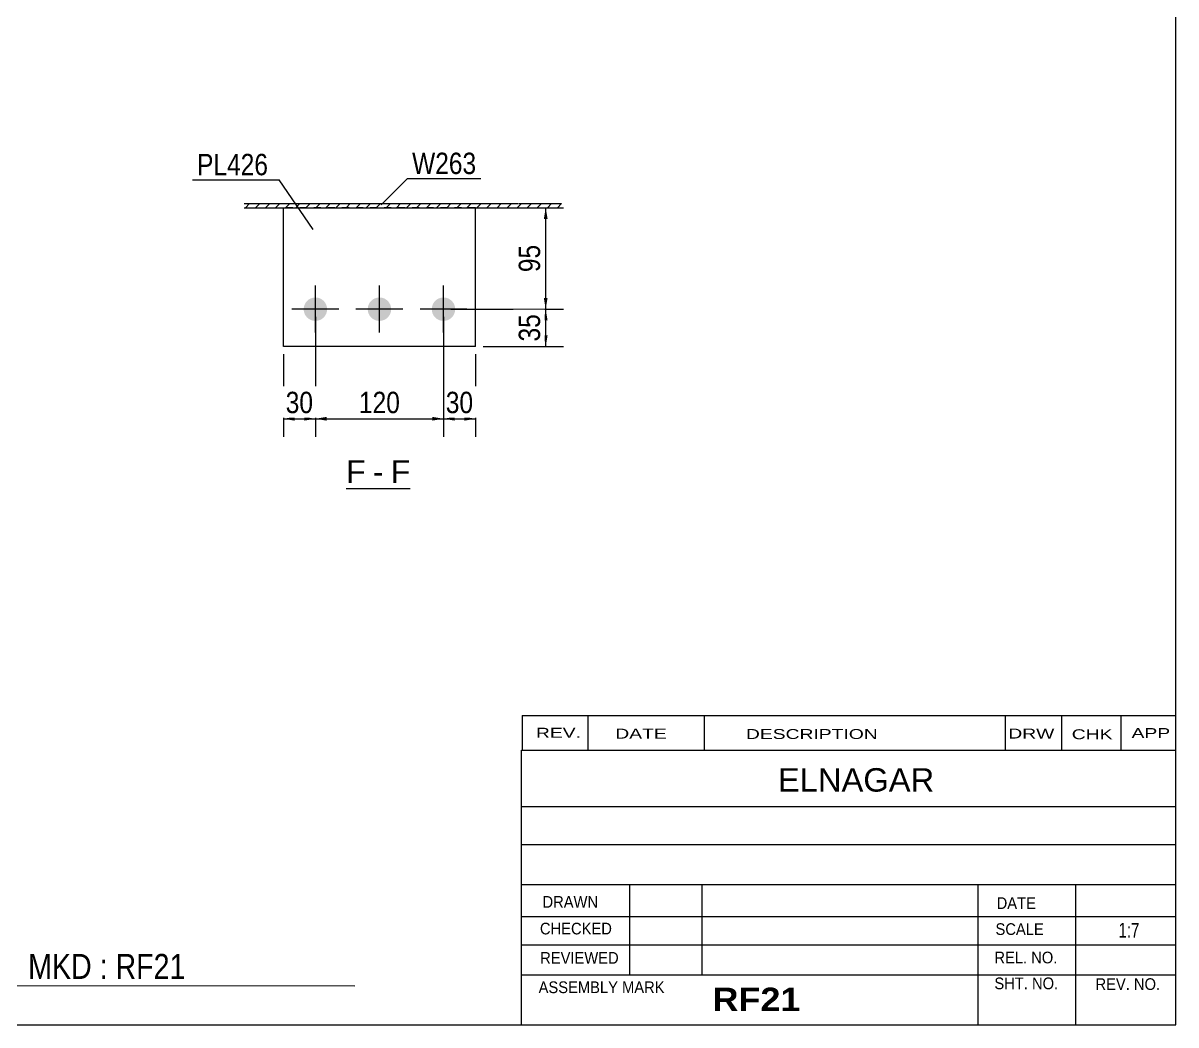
# Model space of a CAD drawing. Header units: millimetres. Extents: x -34 to 368, y -198 to 79.
# Drawn here: x 214.2 to 368.4, y -198.3 to -64.2 of the extents above; entities that cross this region are included whole.
import ezdxf

# ---------------------------------------------------------------- set-up
doc = ezdxf.new("R2010")
doc.units = ezdxf.units.MM
doc.linetypes.add('DXK_LINE_DOT1', pattern=[1.8814, 0.9407, -0.9407])
doc.styles.add('Arial', font='ARIAL.TTF', dxfattribs={"height": 0.2})
doc.styles.add('Arial Bold', font='ARIALBD.TTF', dxfattribs={"height": 0.2})
doc.styles.add('Arial Narrow', font='ARIALN.TTF', dxfattribs={"height": 0.2})

# ---------------------------------------------------------------- blocks, each defined once
blk = doc.blocks.new('Unknown-627306527-1201')
at = {"color": 5, "linetype": 'Continuous'}
for p, q in [((368.42, -198.29), (368.42, 78.71)), ((-31.58, -198.29), (368.42, -198.29))]:
    blk.add_line(p, q, dxfattribs=at)
blk = doc.blocks.new('Unknown-627306527-14 - 4970')
at = {"color": 7, "linetype": 'Continuous'}
blk.add_line((257.39, -126.54), (265.94, -126.54), dxfattribs=at)
at = {"color": 0, "linetype": 'Continuous'}
for points in [[(260, -125.79), (260, -122.59), (257.39, -122.59), (257.39, -125.79)], [(262.38, -125.79), (262.38, -122.59), (260.96, -122.59), (260.96, -125.79)], [(265.94, -125.79), (265.94, -122.59), (263.34, -122.59), (263.34, -125.79)]]:
    blk.add_wipeout(points, dxfattribs=at)
at = {"color": 96, "linetype": 'Continuous', "style": 'Arial'}
for s, p in [('F', (257.39, -125.79)), ('F', (263.34, -125.79)), ('-', (260.96, -125.79))]:
    blk.add_text(s, height=3.06, dxfattribs=at).set_placement(p)
blk = doc.blocks.new('Part-627306527-5003 - 4970')
at = {"color": 2, "linetype": 'Continuous'}
for p, q in [((248.98, -107.53), (248.98, -88.95)), ((274.7, -107.53), (274.7, -88.95)), ((274.7, -107.53), (248.98, -107.53))]:
    blk.add_line(p, q, dxfattribs=at)
at = {"color": 7, "linetype": 'DXK_LINE_DOT1'}
blk.add_line((274.7, -88.95), (248.98, -88.95), dxfattribs=at)
blk = doc.blocks.new('Part-627306527-5050 - 4970')
at = {"linetype": 'Continuous'}
h = blk.add_hatch(dxfattribs=at)
h.set_pattern_fill('', scale=0.3, style=0, pattern_type=0)
h.set_pattern_definition([(45, (286.2245, -88.3825), (-0.67352, 0.67352), [])])
h.paths.add_polyline_path([(286.22, -88.95), (286.22, -88.38), (243.73, -88.38), (243.73, -88.95)])
at = {"color": 2, "linetype": 'Continuous'}
for p, q in [((243.73, -88.38), (280.41, -88.38)), ((243.73, -88.95), (280.41, -88.95)), ((280.51, -88.38), (286.22, -88.38)), ((280.51, -88.95), (286.22, -88.95))]:
    blk.add_line(p, q, dxfattribs=at)
blk = doc.blocks.new('Bolt-627306527-5065 - 4970')
at = {"linetype": 'Continuous'}
for points in [[(251.7, -102.53, -1), (254.84, -102.53, -1)], [(260.27, -102.53, -1), (263.41, -102.53, -1)], [(268.84, -102.53, -1), (271.98, -102.53, -1)]]:
    blk.add_hatch(color=3, dxfattribs=at).paths.add_polyline_path(points)
at = {"color": 3, "linetype": 'Continuous'}
for p, q in [((253.27, -105.67), (253.27, -99.38)), ((261.84, -105.67), (261.84, -99.38)), ((270.41, -105.67), (270.41, -99.38)), ((256.41, -102.53), (250.12, -102.53)), ((264.98, -102.53), (258.7, -102.53)), ((273.55, -102.53), (267.27, -102.53))]:
    blk.add_line(p, q, dxfattribs=at)
blk = doc.blocks.new('StraightDimension-627306527-5528 - 4970')
at = {"linetype": 'Continuous'}
for points in [[(271.91, -117.44), (270.41, -117.19), (271.91, -116.94)], [(273.2, -116.94), (274.7, -117.19), (273.2, -117.44)]]:
    blk.add_hatch(color=7, dxfattribs=at).paths.add_polyline_path(points)
at = {"color": 7, "linetype": 'Continuous'}
for p, q in [((270.41, -103.53), (270.41, -119.59)), ((274.7, -108.53), (274.7, -119.59)), ((270.41, -117.19), (274.7, -117.19))]:
    blk.add_line(p, q, dxfattribs=at)
at = {"color": 0}
blk.add_wipeout([(274.98, -117.04), (274.98, -112.84), (270.12, -112.84), (270.12, -117.04)], dxfattribs=at)
at = {"color": 3, "style": 'Arial Narrow'}
blk.add_text('30', height=2.863, dxfattribs=at).set_placement((270.72, -116.44))
blk = doc.blocks.new('StraightDimension-627306527-5529 - 4970')
at = {"linetype": 'Continuous'}
for points in [[(254.77, -117.44), (253.27, -117.19), (254.77, -116.94)], [(268.91, -116.94), (270.41, -117.19), (268.91, -117.44)]]:
    blk.add_hatch(color=7, dxfattribs=at).paths.add_polyline_path(points)
at = {"color": 7, "linetype": 'Continuous'}
for p, q in [((253.27, -103.53), (253.27, -119.59)), ((270.41, -103.53), (270.41, -119.59)), ((253.27, -117.19), (270.41, -117.19))]:
    blk.add_line(p, q, dxfattribs=at)
at = {"color": 0}
blk.add_wipeout([(265.18, -117.04), (265.18, -112.84), (258.5, -112.84), (258.5, -117.04)], dxfattribs=at)
at = {"color": 3, "style": 'Arial Narrow'}
blk.add_text('120', height=2.863, dxfattribs=at).set_placement((259.1, -116.44))
blk = doc.blocks.new('StraightDimension-627306527-5530 - 4970')
at = {"linetype": 'Continuous'}
for points in [[(250.48, -117.44), (248.98, -117.19), (250.48, -116.94)], [(251.77, -116.94), (253.27, -117.19), (251.77, -117.44)]]:
    blk.add_hatch(color=7, dxfattribs=at).paths.add_polyline_path(points)
at = {"color": 7, "linetype": 'Continuous'}
for p, q in [((253.27, -103.53), (253.27, -119.59)), ((248.98, -108.53), (248.98, -119.59)), ((248.98, -117.19), (253.27, -117.19))]:
    blk.add_line(p, q, dxfattribs=at)
at = {"color": 0}
blk.add_wipeout([(253.55, -117.04), (253.55, -112.84), (248.7, -112.84), (248.7, -117.04)], dxfattribs=at)
at = {"color": 3, "style": 'Arial Narrow'}
blk.add_text('30', height=2.863, dxfattribs=at).set_placement((249.3, -116.44))
blk = doc.blocks.new('StraightDimension-627306527-5559 - 4970')
at = {"linetype": 'Continuous'}
for points in [[(283.84, -90.45), (284.09, -88.95), (284.34, -90.45)], [(284.34, -101.03), (284.09, -102.53), (283.84, -101.03)]]:
    blk.add_hatch(color=7, dxfattribs=at).paths.add_polyline_path(points)
at = {"color": 7, "linetype": 'Continuous'}
for p, q in [((275.7, -88.95), (286.49, -88.95)), ((284.09, -102.53), (284.09, -88.95)), ((271.41, -102.53), (286.49, -102.53))]:
    blk.add_line(p, q, dxfattribs=at)
at = {"color": 0}
blk.add_wipeout([(283.94, -93.31), (279.74, -93.31), (279.74, -98.17), (283.94, -98.17)], dxfattribs=at)
at = {"color": 3, "style": 'Arial Narrow'}
blk.add_text('95', height=2.863, rotation=90.0002, dxfattribs=at).set_placement((283.34, -97.57))
blk = doc.blocks.new('StraightDimension-627306527-5560 - 4970')
at = {"linetype": 'Continuous'}
for points in [[(283.84, -104.03), (284.09, -102.53), (284.34, -104.03)], [(284.34, -106.03), (284.09, -107.53), (283.84, -106.03)]]:
    blk.add_hatch(color=7, dxfattribs=at).paths.add_polyline_path(points)
at = {"color": 7, "linetype": 'Continuous'}
for p, q in [((271.41, -102.53), (286.49, -102.53)), ((284.09, -107.53), (284.09, -102.53)), ((275.7, -107.53), (286.49, -107.53))]:
    blk.add_line(p, q, dxfattribs=at)
at = {"color": 0}
blk.add_wipeout([(283.94, -102.6), (279.74, -102.6), (279.74, -107.45), (283.94, -107.45)], dxfattribs=at)
at = {"color": 3, "style": 'Arial Narrow'}
blk.add_text('35', height=2.863, rotation=90.0002, dxfattribs=at).set_placement((283.34, -106.85))
blk = doc.blocks.new('CBS_CALLOFF-627306527-8107')
at = {"color": 7, "linetype": 'Continuous'}
blk.add_line((142.3, -193.02), (258.53, -193.04), dxfattribs=at)
at = {"color": 3, "linetype": 'Continuous', "style": 'Arial Narrow'}
blk.add_text('QTY= 1 Nos.      RAFTER     MKD : RF21', height=3.3405, dxfattribs=at).set_placement((165.6, -192.13))
blk = doc.blocks.new('CBS_NAME_BLOG-627306527-8108')
at = {"color": 7, "linetype": 'Continuous'}
for p, q in [((280.83, -161.54), (368.35, -161.54)), ((280.83, -198.25), (280.83, -161.54)), ((280.83, -169.07), (368.35, -169.07)), ((280.91, -174.13), (368.42, -174.13)), ((280.83, -179.5), (368.35, -179.5)), ((295.36, -191.61), (295.36, -179.51)), ((305.04, -191.58), (305.04, -179.51)), ((341.96, -198.25), (341.96, -179.52)), ((355.01, -198.25), (355.01, -179.5)), ((280.84, -183.8), (368.42, -183.78)), ((280.83, -187.55), (368.35, -187.55)), ((280.83, -191.59), (368.35, -191.59)), ((280.83, -198.29), (368.42, -198.29))]:
    blk.add_line(p, q, dxfattribs=at)
at = {"color": 3, "linetype": 'Continuous', "style": 'Arial'}
blk.add_text('ELNAGAR', height=3.133, dxfattribs=at).set_placement((315.16, -167.07))
at = {"color": 3, "linetype": 'Continuous'}
for s, height, style, width, p in [('DRAWN', 1.566, 'Arial', 0.9, (283.66, -182.61)), ('DATE', 1.566, 'Arial', 0.9, (344.43, -182.77)), ('CHECKED', 1.566, 'Arial', 0.9, (283.32, -186.18)), ('SCALE', 1.566, 'Arial', 0.9, (344.28, -186.25)), ('1:7', 1.957, 'Arial Narrow', 0.9, (360.73, -186.6)), ('REVIEWED', 1.566, 'Arial', 0.9, (283.35, -190.1)), ('REL. NO.', 1.566, 'Arial', 0.9, (344.13, -190.05)), ('ASSEMBLY MARK', 1.5663, 'Arial', 0.9, (283.14, -194.03)), ('SHT. NO.', 1.566, 'Arial', 0.9, (344.13, -193.51)), ('REV. NO.', 1.566, 'Arial', 0.9, (357.66, -193.61)), ('RF21', 3.131, 'Arial Bold', 1.1, (306.41, -196.43))]:
    blk.add_text(s, height=height, dxfattribs=dict(at, style=style, width=width)).set_placement(p)
blk = doc.blocks.new('CBS_REVISION-627306527-8109')
at = {"color": 7, "linetype": 'Continuous'}
for p, q in [((280.92, -156.91), (368.42, -156.91)), ((280.92, -156.91), (280.92, -161.54)), ((289.71, -156.91), (289.71, -161.54)), ((305.31, -156.91), (305.31, -161.47)), ((345.56, -156.91), (345.56, -161.54)), ((353.1, -156.91), (353.1, -161.54)), ((361.05, -156.91), (361.05, -161.54)), ((280.92, -161.54), (368.41, -161.54))]:
    blk.add_line(p, q, dxfattribs=at)
at = {"color": 7, "style": 'Arial Narrow', "width": 1.7}
for s, height, p in [('REV.', 1.326, (282.78, -159.86)), ('DATE', 1.326, (293.4, -159.98)), ('DESCRIPTION', 1.3257, (310.88, -160.03)), ('DRW', 1.326, (345.99, -159.97)), ('CHK', 1.326, (354.48, -160.06)), ('APP', 1.326, (362.48, -159.9))]:
    blk.add_text(s, height=height, dxfattribs=at).set_placement(p)
blk = doc.blocks.new('Mark-627306527-5521 - 4970')
at = {"color": 0}
blk.add_wipeout([(274.79, -84.45), (274.79, -81.45), (266.21, -81.45), (266.21, -84.45)], dxfattribs=at)
blk.add_wipeout([(274.79, -84.45), (274.79, -81.45), (266.21, -81.45), (266.21, -84.45)], dxfattribs=at)
at = {"color": 7, "linetype": 'Continuous'}
for p, q in [((262.07, -88.58), (265.61, -85.05)), ((265.61, -85.05), (275.39, -85.05))]:
    blk.add_line(p, q, dxfattribs=at)
at = {"color": 3, "style": 'Arial Narrow'}
blk.add_text('W263', height=2.863, dxfattribs=at).set_placement((266.21, -84.45))
blk = doc.blocks.new('Mark-627306527-5518 - 4970')
at = {"color": 7, "linetype": 'Continuous'}
blk.add_line((252.97, -91.85), (248.44, -85.21), dxfattribs=at)
at = {"color": 0}
blk.add_wipeout([(246.94, -84.61), (246.94, -81.61), (237.44, -81.61), (237.44, -84.61)], dxfattribs=at)
blk.add_wipeout([(246.94, -84.61), (246.94, -81.61), (237.44, -81.61), (237.44, -84.61)], dxfattribs=at)
at = {"color": 7, "linetype": 'Continuous'}
blk.add_line((236.84, -85.21), (248.44, -85.21), dxfattribs=at)
at = {"color": 3, "style": 'Arial Narrow'}
blk.add_text('PL426', height=2.863, dxfattribs=at).set_placement((237.44, -84.61))

msp = doc.modelspace()

# ---------------------------------------------------------------- block references
for name in ['Unknown-627306527-1201', 'Part-627306527-5050 - 4970', 'Part-627306527-5003 - 4970', 'Bolt-627306527-5065 - 4970', 'CBS_REVISION-627306527-8109', 'CBS_NAME_BLOG-627306527-8108', 'CBS_CALLOFF-627306527-8107']:
    msp.add_blockref(name, (0, 0))

# ---------------------------------------------------------------- next in the draw order: block references
for name in ['Mark-627306527-5518 - 4970', 'StraightDimension-627306527-5559 - 4970', 'StraightDimension-627306527-5528 - 4970', 'Unknown-627306527-14 - 4970']:
    msp.add_blockref(name, (0, 0))

# ---------------------------------------------------------------- next in the draw order: block references
for name in ['Mark-627306527-5521 - 4970', 'StraightDimension-627306527-5560 - 4970', 'StraightDimension-627306527-5529 - 4970']:
    msp.add_blockref(name, (0, 0))

# ---------------------------------------------------------------- next in the draw order: block references
msp.add_blockref('StraightDimension-627306527-5530 - 4970', (0, 0))

doc.saveas('drawing.dxf')
